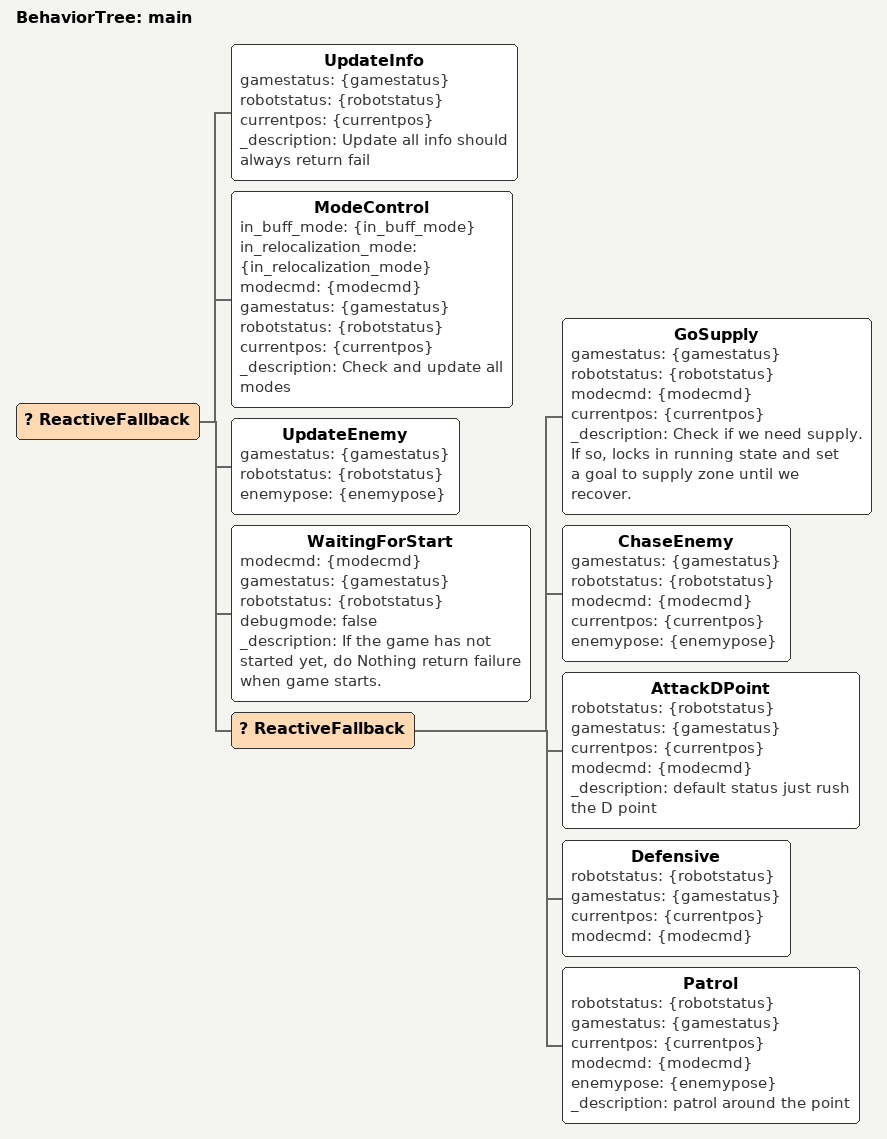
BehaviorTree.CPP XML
<?xml version="1.0" encoding="UTF-8"?>
<root BTCPP_format="4"
      main_tree_to_execute="main">
  <BehaviorTree ID="main">
    <ReactiveFallback>
      <UpdateInfo gamestatus="{gamestatus}"
                  robotstatus="{robotstatus}"
                  currentpos="{currentpos}"
                  _description="Update all info&#10;should always return fail&#10;"/>
      <ModeControl in_buff_mode="{in_buff_mode}"
                  in_relocalization_mode = "{in_relocalization_mode}"
                  modecmd="{modecmd}"
                  gamestatus="{gamestatus}"
                  robotstatus="{robotstatus}"
                  currentpos="{currentpos}"
                  _description="Check and update all modes&#10;"/>
      <UpdateEnemy gamestatus="{gamestatus}"
                  robotstatus="{robotstatus}"
                  enemypose="{enemypose}"/>
      <WaitingForStart modecmd="{modecmd}"
                       gamestatus="{gamestatus}"
                       robotstatus="{robotstatus}"
                       debugmode="false"
                       _description="If the game has not started yet, do Nothing&#10;return failure when game starts.&#10;"/>

      <ReactiveFallback>
        <GoSupply gamestatus="{gamestatus}"
                  robotstatus="{robotstatus}"
                  modecmd="{modecmd}"
                  currentpos="{currentpos}"
                  _description="Check if we need supply.&#10;If so, locks in running state and set a goal to supply zone until we recover. "/>
        <ChaseEnemy gamestatus="{gamestatus}"
                    robotstatus="{robotstatus}"
                    modecmd="{modecmd}"
                    currentpos="{currentpos}"
                    enemypose="{enemypose}"/>
        <AttackDPoint robotstatus="{robotstatus}"
                      gamestatus="{gamestatus}"
                      currentpos="{currentpos}"
                      modecmd="{modecmd}"
                      _description="default status&#10;just rush the D point"/>
        <Defensive robotstatus="{robotstatus}"
                   gamestatus="{gamestatus}"
                   currentpos="{currentpos}"
                   modecmd="{modecmd}"/>
        <Patrol robotstatus="{robotstatus}"
                gamestatus="{gamestatus}"
                currentpos="{currentpos}"
                modecmd="{modecmd}"
                enemypose="{enemypose}"
                _description="patrol around the point&#10;"/>
      </ReactiveFallback>
    </ReactiveFallback>
  </BehaviorTree>

</root>
